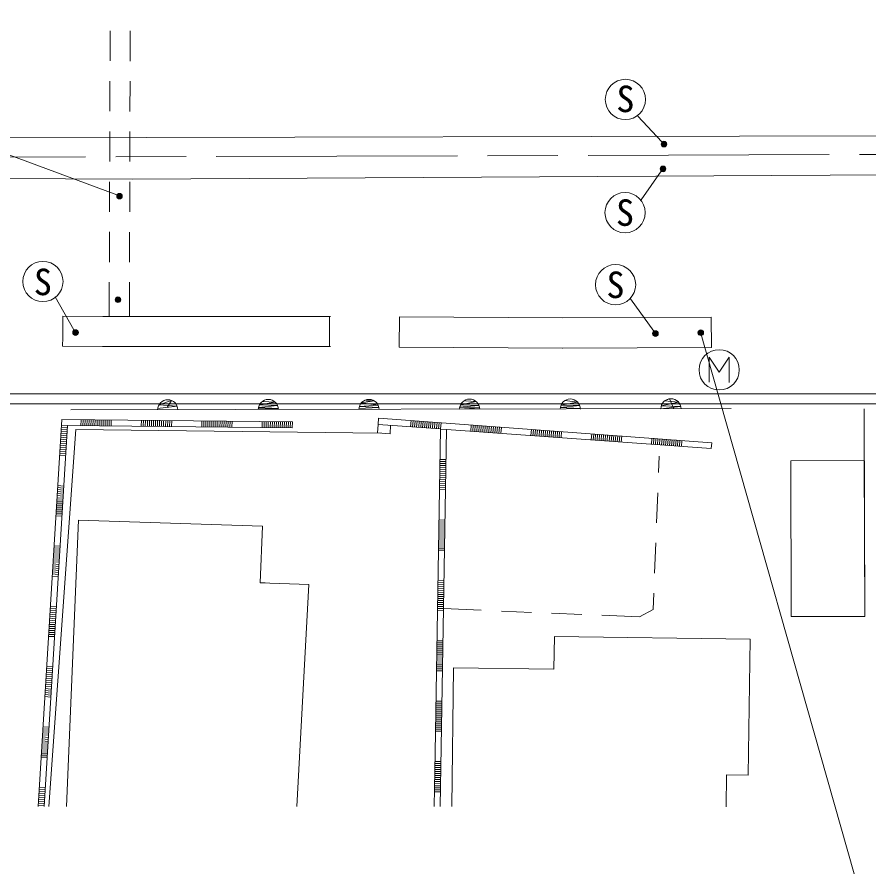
# Model space of a CAD drawing. Units: millimetres, scale not verified. Extents: x 40000 to 680000, y 20000 to 380000.
# Drawn here: x 189522 to 231894, y 249002 to 291596 of the extents above; entities that cross this region are included whole.
import ezdxf
from ezdxf.enums import TextEntityAlignment as Align

# ---------------------------------------------------------------- set-up
doc = ezdxf.new("R2010")
doc.units = ezdxf.units.MM
doc.header["$LTSCALE"] = 1000
doc.linetypes.add('CHAIN', pattern=[18.5, 12, -1.5, 3.5, -1.5])
for name, color, linetype, lineweight in [('M-BGD', 7, 'Continuous', 13), ('M-BGD-EXST', 7, 'Continuous', 13), ('M-BMK', 2, 'CHAIN', 13), ('M-STR-STRC', 7, 'Continuous', 13), ('M-STR-STRD', 7, 'Continuous', 13)]:
    doc.layers.add(name, color=color, linetype=linetype, lineweight=lineweight)
doc.styles.add('ＭＳ ゴシック', font='')
doc.styles.get('ＭＳ ゴシック').set_extended_font_data('MS Gothic')

msp = doc.modelspace()

# ---------------------------------------------------------------- linework, layer by layer
at = {"layer": 'M-BGD'}
for p, q in [((194149, 290916), (194144, 289416)), ((195150, 290913), (195145, 289413)), ((194141, 288416), (194136, 286916)), ((195142, 288413), (195137, 286913)), ((194133, 285916), (194128, 284416)), ((195134, 285913), (195130, 284413)), ((194125, 283416), (194120, 281916)), ((195126, 283413), (195122, 281913)), ((194117, 280916), (194113, 279416)), ((195119, 280913), (195114, 279413)), ((194109, 278416), (194104, 276720)), ((195111, 278413), (195105, 276716)), ((194497, 277509), (194567, 277579)), ((191791, 276577), (191788, 275675)), ((191791, 276737), (193784, 276721)), ((191791, 276737), (191791, 276577)), ((193784, 276721), (205119, 276715)), ((205069, 276715), (205054, 275233)), ((208544, 276694), (208529, 275192)), ((208544, 276694), (216675, 276639)), ((216675, 276639), (224055, 276676)), ((224055, 276676), (224060, 275174)), ((191788, 275675), (191786, 275235)), ((191786, 275235), (193769, 275219)), ((193779, 275219), (205114, 275213)), ((205104, 275213), (205114, 275213)), ((208529, 275192), (216660, 275137)), ((224060, 275174), (216670, 275137)), ((214971, 272869), (183818, 272877)), ((264348, 272874), (214971, 272869)), ((221729, 272517), (221979, 272627)), ((221979, 272627), (222188, 272125)), ((264346, 272373), (144212, 272380)), ((196513, 272136), (197485, 272253)), ((196574, 272326), (197195, 272544)), ((197485, 272253), (196574, 272326)), ((197195, 272544), (196994, 272194)), ((201530, 272190), (202482, 272287)), ((202521, 272137), (201530, 272190)), ((201571, 272320), (202352, 272458)), ((202482, 272287), (201571, 272320)), ((202352, 272458), (201721, 272490)), ((206527, 272134), (207518, 272191)), ((206547, 272234), (207479, 272312)), ((207518, 272191), (206547, 272234)), ((206638, 272414), (207299, 272512)), ((207479, 272312), (206638, 272414)), ((207299, 272512), (206878, 272524)), ((211514, 272209), (212495, 272296)), ((212525, 272176), (211514, 272209)), ((211584, 272329), (212356, 272487)), ((212495, 272296), (211584, 272329)), ((212356, 272487), (211825, 272518)), ((216541, 272193), (217512, 272280)), ((217542, 272140), (216541, 272193)), ((216571, 272303), (217403, 272461)), ((217512, 272280), (216571, 272303)), ((217403, 272461), (216762, 272533)), ((221547, 272127), (222509, 272244)), ((221568, 272277), (222419, 272455)), ((222509, 272244), (221568, 272277)), ((222419, 272455), (221729, 272517)), ((192197, 272069), (225052, 272136)), ((225052, 272136), (192197, 272069)), ((201520, 272120), (202521, 272137)), ((211533, 272109), (212525, 272176)), ((231661, 272126), (231689, 261801)), ((191745, 271590), (190573, 252347)), ((191745, 271590), (203220, 271484)), ((192706, 271577), (192695, 271277)), ((192806, 271577), (192795, 271276)), ((192906, 271576), (192895, 271276)), ((193006, 271576), (192996, 271276)), ((193107, 271576), (193096, 271275)), ((193207, 271575), (193196, 271275)), ((193307, 271575), (193296, 271275)), ((193407, 271575), (193396, 271274)), ((193507, 271574), (193496, 271274)), ((193607, 271574), (193596, 271274)), ((193707, 271574), (193696, 271273)), ((193808, 271573), (193797, 271273)), ((193908, 271573), (193897, 271273)), ((194008, 271573), (193997, 271272)), ((194108, 271573), (194097, 271272)), ((194208, 271572), (194197, 271272)), ((195710, 271557), (195699, 271257)), ((195810, 271557), (195799, 271257)), ((195910, 271547), (195899, 271246)), ((196010, 271547), (196000, 271246)), ((196111, 271546), (196100, 271246)), ((196211, 271546), (196200, 271246)), ((196311, 271546), (196300, 271245)), ((196411, 271545), (196400, 271245)), ((196511, 271545), (196500, 271245)), ((196611, 271545), (196600, 271244)), ((196711, 271544), (196700, 271244)), ((196812, 271544), (196801, 271244)), ((196912, 271544), (196901, 271243)), ((197012, 271543), (197001, 271243)), ((197112, 271543), (197101, 271243)), ((197212, 271543), (197201, 271242)), ((198714, 271528), (198703, 271228)), ((198814, 271528), (198803, 271227)), ((198914, 271527), (198903, 271227)), ((199015, 271527), (199004, 271227)), ((199115, 271527), (199104, 271226)), ((199215, 271516), (199204, 271216)), ((199315, 271516), (199304, 271216)), ((199415, 271516), (199404, 271215)), ((199515, 271516), (199504, 271215)), ((199615, 271515), (199604, 271215)), ((199715, 271515), (199704, 271215)), ((199816, 271515), (199805, 271214)), ((199916, 271514), (199905, 271214)), ((200016, 271514), (200005, 271214)), ((200116, 271514), (200105, 271213)), ((200216, 271513), (200205, 271213)), ((201718, 271499), (201707, 271198)), ((201818, 271498), (201807, 271198)), ((201918, 271498), (201907, 271198)), ((202019, 271498), (202008, 271197)), ((202119, 271497), (202108, 271197)), ((202219, 271497), (202208, 271197)), ((202319, 271497), (202308, 271196)), ((202419, 271486), (202408, 271186)), ((202519, 271486), (202508, 271186)), ((202619, 271486), (202608, 271185)), ((202719, 271485), (202708, 271185)), ((202820, 271485), (202809, 271185)), ((202920, 271485), (202909, 271184)), ((203020, 271484), (203009, 271184)), ((203120, 271484), (203109, 271184)), ((203220, 271484), (203209, 271183)), ((207486, 271350), (207454, 270930)), ((207507, 271651), (207486, 271350)), ((210589, 271120), (207486, 271350)), ((224075, 270437), (207507, 271651)), ((209118, 271535), (209097, 271235)), ((209218, 271525), (209197, 271225)), ((209319, 271515), (209298, 271224)), ((209419, 271514), (209398, 271214)), ((209519, 271504), (209498, 271204)), ((209619, 271494), (209598, 271193)), ((209719, 271493), (209688, 271193)), ((209819, 271483), (209788, 271183)), ((209919, 271473), (209888, 271173)), ((210019, 271473), (209988, 271172)), ((210109, 271462), (210088, 271162)), ((210210, 271452), (210189, 271152)), ((210310, 271442), (210289, 271151)), ((210410, 271441), (210389, 271141)), ((210510, 271431), (210489, 271131)), ((210610, 271421), (210589, 271120)), ((192024, 271289), (190873, 252346)), ((192444, 271097), (191094, 252346)), ((191703, 271009), (192003, 270988)), ((191703, 270909), (192003, 270888)), ((191713, 271109), (192014, 271088)), ((191724, 271310), (192024, 271289)), ((191724, 271210), (192024, 271189)), ((192024, 271289), (203209, 271183)), ((207604, 270909), (192444, 271097)), ((207454, 270930), (208075, 270878)), ((208075, 270878), (208096, 271308)), ((210589, 271120), (210318, 255029)), ((210889, 271099), (210570, 252345)), ((210589, 271110), (210889, 271099)), ((224054, 270147), (210889, 271099)), ((212112, 271316), (212091, 271015)), ((212212, 271305), (212191, 271005)), ((212312, 271305), (212291, 271005)), ((212412, 271295), (212391, 270994)), ((212512, 271284), (212491, 270984)), ((212612, 271274), (212591, 270984)), ((212712, 271274), (212691, 270973)), ((212813, 271263), (212792, 270963)), ((212913, 271253), (212892, 270953)), ((213013, 271253), (212992, 270952)), ((213113, 271243), (213092, 270942)), ((213213, 271232), (213192, 270932)), ((213313, 271232), (213292, 270932)), ((213413, 271222), (213392, 270921)), ((213513, 271211), (213492, 270911)), ((213613, 271201), (213592, 270911)), ((215105, 271096), (215084, 270796)), ((215205, 271086), (215184, 270785)), ((215305, 271085), (215284, 270785)), ((215405, 271075), (215384, 270775)), ((215506, 271065), (215485, 270764)), ((215606, 271064), (215585, 270764)), ((215706, 271054), (215685, 270754)), ((215806, 271044), (215785, 270743)), ((215906, 271033), (215885, 270743)), ((216006, 271033), (215985, 270733)), ((216106, 271023), (216085, 270722)), ((216206, 271013), (216185, 270712)), ((216307, 271012), (216286, 270712)), ((216407, 271002), (216386, 270702)), ((216507, 270992), (216486, 270691)), ((216607, 270991), (216586, 270691)), ((191681, 270509), (191982, 270488)), ((191682, 270609), (191982, 270588)), ((191692, 270809), (191993, 270788)), ((191692, 270709), (191992, 270688)), ((218109, 270876), (218078, 270576)), ((218209, 270866), (218178, 270576)), ((218299, 270866), (218278, 270565)), ((218399, 270855), (218378, 270555)), ((218499, 270845), (218478, 270545)), ((218599, 270845), (218578, 270544)), ((218699, 270834), (218678, 270534)), ((218799, 270824), (218778, 270524)), ((218899, 270824), (218878, 270523)), ((219000, 270813), (218979, 270513)), ((219100, 270803), (219079, 270503)), ((219200, 270793), (219179, 270502)), ((219300, 270793), (219279, 270492)), ((219400, 270782), (219379, 270482)), ((219500, 270772), (219479, 270472)), ((219600, 270772), (219579, 270471)), ((221102, 270657), (221081, 270356)), ((221202, 270656), (221181, 270356)), ((221302, 270646), (221281, 270346)), ((221402, 270636), (221381, 270335)), ((221502, 270625), (221481, 270335)), ((221603, 270625), (221582, 270325)), ((221703, 270615), (221682, 270314)), ((221803, 270604), (221782, 270304)), ((221903, 270604), (221882, 270304)), ((222003, 270594), (221982, 270293)), ((222103, 270583), (222072, 270283)), ((222203, 270583), (222172, 270283)), ((222303, 270573), (222272, 270272)), ((222393, 270562), (222372, 270262)), ((222493, 270552), (222473, 270262)), ((222594, 270552), (222573, 270252)), ((191650, 270108), (191950, 270087)), ((191660, 270208), (191961, 270187)), ((191661, 270308), (191961, 270288)), ((191671, 270409), (191971, 270388)), ((224075, 270437), (224054, 270147)), ((191639, 269908), (191940, 269887)), ((191639, 269808), (191929, 269787)), ((191650, 270008), (191950, 269987)), ((221437, 268952), (221470, 269764)), ((231663, 269662), (231689, 261801)), ((210563, 269308), (210864, 269297)), ((210563, 269208), (210863, 269197)), ((210564, 269608), (210865, 269597)), ((210564, 269508), (210864, 269497)), ((210564, 269408), (210864, 269397)), ((228018, 269543), (231663, 269552)), ((228034, 261793), (228018, 269543)), ((210552, 269007), (210853, 268997)), ((210552, 268907), (210852, 268896)), ((210552, 268807), (210852, 268796)), ((210553, 269108), (210853, 269097)), ((210540, 268407), (210841, 268396)), ((210551, 268707), (210852, 268696)), ((210551, 268607), (210851, 268596)), ((210551, 268507), (210851, 268496)), ((191523, 268006), (191824, 267985)), ((191534, 268206), (191834, 268185)), ((191534, 268106), (191834, 268085)), ((191544, 268306), (191845, 268285)), ((210540, 268307), (210841, 268296)), ((210540, 268206), (210840, 268195)), ((210540, 268106), (210840, 268095)), ((221337, 266454), (221397, 267953)), ((191492, 267505), (191792, 267494)), ((191502, 267705), (191803, 267684)), ((191502, 267605), (191802, 267584)), ((191513, 267806), (191813, 267785)), ((191523, 267906), (191823, 267885)), ((191470, 267105), (191771, 267094)), ((191481, 267305), (191781, 267294)), ((191481, 267205), (191771, 267194)), ((191491, 267405), (191792, 267394)), ((191449, 266804), (191750, 266793)), ((191460, 267005), (191760, 266994)), ((191460, 266904), (191760, 266894)), ((192580, 266591), (191985, 252343)), ((192580, 266591), (201722, 266281)), ((201722, 266281), (201613, 263478)), ((210514, 266504), (210815, 266493)), ((210514, 266404), (210815, 266393)), ((210514, 266304), (210814, 266293)), ((210515, 266604), (210815, 266593)), ((210502, 265803), (210803, 265792)), ((210503, 266104), (210804, 266093)), ((210503, 266004), (210803, 265993)), ((210503, 265903), (210803, 265892)), ((210504, 266204), (210804, 266193)), ((210491, 265503), (210792, 265492)), ((210491, 265403), (210791, 265392)), ((210502, 265703), (210802, 265692)), ((210502, 265603), (210802, 265592)), ((221238, 263956), (221298, 265455)), ((191344, 265112), (191644, 265091)), ((191344, 265012), (191644, 264991)), ((191354, 265213), (191655, 265192)), ((191365, 265313), (191655, 265292)), ((210490, 265202), (210791, 265192)), ((210490, 265102), (210790, 265091)), ((210491, 265303), (210791, 265292)), ((191312, 264612), (191613, 264591)), ((191312, 264512), (191612, 264491)), ((191323, 264712), (191623, 264691)), ((191333, 264912), (191634, 264891)), ((191333, 264812), (191633, 264791)), ((191291, 264211), (191591, 264190)), ((191291, 264111), (191591, 264090)), ((191301, 264311), (191602, 264290)), ((191302, 264412), (191602, 264391)), ((191270, 263911), (191570, 263890)), ((191270, 263811), (191570, 263790)), ((191280, 264011), (191581, 263990)), ((201613, 263478), (201863, 263467)), ((201613, 263478), (204036, 263390)), ((204036, 263390), (203440, 252347)), ((210454, 263300), (210755, 263289)), ((210465, 263600), (210766, 263589)), ((210465, 263500), (210765, 263489)), ((210465, 263400), (210765, 263389)), ((210453, 263000), (210754, 262989)), ((210453, 262899), (210753, 262889)), ((210454, 263200), (210754, 263189)), ((210454, 263100), (210754, 263089)), ((221165, 262145), (221198, 262957)), ((210442, 262599), (210743, 262588)), ((210442, 262499), (210742, 262488)), ((210442, 262399), (210742, 262388)), ((210452, 262699), (210753, 262688)), ((210453, 262799), (210753, 262788)), ((191154, 262009), (191454, 261988)), ((191164, 262109), (191465, 262088)), ((191175, 262309), (191475, 262288)), ((191175, 262209), (191475, 262188)), ((210441, 262299), (210742, 262288)), ((210441, 262199), (210741, 262188)), ((210441, 262098), (210741, 262087)), ((210741, 262188), (212615, 262109)), ((213614, 262066), (215113, 262003)), ((216112, 261961), (217610, 261898)), ((220483, 261777), (221165, 262145)), ((191133, 261608), (191433, 261587)), ((191143, 261809), (191444, 261788)), ((191143, 261708), (191443, 261687)), ((191154, 261909), (191454, 261888)), ((218610, 261856), (220483, 261777)), ((231689, 261801), (228034, 261793)), ((191101, 261108), (191401, 261097)), ((191111, 261208), (191412, 261197)), ((191112, 261308), (191412, 261297)), ((191122, 261408), (191422, 261397)), ((191132, 261508), (191433, 261497)), ((191090, 260907), (191391, 260896)), ((191090, 260807), (191380, 260796)), ((191101, 261008), (191401, 260997)), ((216254, 260808), (216229, 259176)), ((225987, 260678), (216254, 260808)), ((216254, 260808), (225987, 260678)), ((210405, 260496), (210706, 260485)), ((210405, 260396), (210706, 260385)), ((210405, 260296), (210705, 260285)), ((210416, 260596), (210716, 260585)), ((225987, 260678), (225886, 253909)), ((210404, 260096), (210705, 260085)), ((210404, 259996), (210704, 259985)), ((210404, 259896), (210704, 259885)), ((210405, 260196), (210705, 260185)), ((210392, 259495), (210693, 259484)), ((210393, 259795), (210694, 259784)), ((210393, 259695), (210693, 259684)), ((210393, 259595), (210693, 259584)), ((190974, 259015), (191275, 258994)), ((190985, 259215), (191285, 259195)), ((190985, 259115), (191285, 259094)), ((190995, 259316), (191296, 259295)), ((210391, 259195), (210692, 259194)), ((210391, 259094), (210691, 259094)), ((210392, 259395), (210692, 259394)), ((210392, 259295), (210692, 259294)), ((211233, 259252), (211141, 252343)), ((216229, 259176), (211233, 259252)), ((190953, 258715), (191254, 258694)), ((190953, 258615), (191253, 258594)), ((190964, 258815), (191264, 258794)), ((190974, 258915), (191264, 258894)), ((190922, 258214), (191222, 258193)), ((190932, 258314), (191232, 258293)), ((190942, 258415), (191243, 258394)), ((190943, 258515), (191243, 258494)), ((190900, 257814), (191201, 257793)), ((190911, 258014), (191211, 257993)), ((190911, 257914), (191211, 257893)), ((190921, 258114), (191222, 258093)), ((210355, 257292), (210656, 257291)), ((210356, 257593), (210657, 257592)), ((210356, 257593), (210657, 257592)), ((210356, 257492), (210656, 257491)), ((210356, 257392), (210656, 257391)), ((210344, 256892), (210645, 256891)), ((210354, 256992), (210655, 256991)), ((210355, 257192), (210655, 257191)), ((210355, 257092), (210655, 257091)), ((210343, 256691), (210644, 256690)), ((210343, 256591), (210644, 256590)), ((210343, 256491), (210643, 256490)), ((210344, 256791), (210644, 256791)), ((190795, 256112), (191095, 256091)), ((190795, 256012), (191095, 255991)), ((190805, 256212), (191106, 256191)), ((190806, 256312), (191106, 256291)), ((210332, 256191), (210632, 256190)), ((210332, 256091), (210632, 256090)), ((210342, 256291), (210643, 256290)), ((210343, 256391), (210643, 256390)), ((190763, 255611), (191064, 255590)), ((190774, 255711), (191074, 255690)), ((190784, 255912), (191085, 255891)), ((190784, 255811), (191084, 255790)), ((190742, 255211), (191042, 255200)), ((190752, 255311), (191053, 255300)), ((190753, 255411), (191053, 255400)), ((190763, 255511), (191063, 255500)), ((190721, 254910), (191022, 254899)), ((190721, 254810), (191021, 254799)), ((190731, 255011), (191032, 255000)), ((190742, 255111), (191032, 255100)), ((210318, 255029), (210270, 252346)), ((210306, 254388), (210607, 254387)), ((210307, 254589), (210607, 254588)), ((210307, 254488), (210607, 254488)), ((210295, 253988), (210595, 253987)), ((210295, 253888), (210595, 253887)), ((210305, 254088), (210606, 254087)), ((210306, 254288), (210606, 254287)), ((210306, 254188), (210606, 254187)), ((224815, 253932), (224790, 252340)), ((225886, 253909), (224815, 253932)), ((210293, 253487), (210594, 253486)), ((210294, 253788), (210595, 253787)), ((210294, 253687), (210594, 253686)), ((210294, 253587), (210594, 253586)), ((190605, 253018), (190905, 252997)), ((190615, 253118), (190916, 253097)), ((190626, 253319), (190926, 253298)), ((190626, 253218), (190926, 253197)), ((210282, 253187), (210583, 253186)), ((210282, 253087), (210582, 253086)), ((210283, 253287), (210583, 253286)), ((210293, 253387), (210593, 253386)), ((190584, 252618), (190884, 252597)), ((190594, 252818), (190895, 252797)), ((190594, 252718), (190894, 252697)), ((190605, 252918), (190905, 252897)), ((190573, 252417), (190873, 252397)), ((190583, 252518), (190874, 252497))]:
    msp.add_line(p, q, dxfattribs=at)
for centre, radius in [((194537, 277549), 140), ((194537, 277549), 110), ((194537, 277549), 80.1), ((194537, 277549), 50.1), ((194537, 277549), 20), ((221278, 275863), 20)]:
    msp.add_circle(centre, radius, dxfattribs=at)
for centre in [(212034, 272107), (217041, 272111), (222048, 272126), (197014, 272074), (202020, 272088), (207027, 272093)]:
    msp.add_arc(centre, 501, 0.1106, 180.1106, dxfattribs=at)
at = {"layer": 'M-BGD-EXST'}
for p, q in [((223945, 273442), (223948, 274693)), ((223948, 274693), (224447, 273941)), ((224447, 273941), (224950, 274690)), ((224950, 274690), (224946, 273438))]:
    msp.add_line(p, q, dxfattribs=at)
msp.add_circle((224447, 274061), 1001, dxfattribs=at)
at = {"layer": 'M-BMK'}
msp.add_line((162425, 284550), (261982, 284858), dxfattribs=at)
at = {"layer": 'M-STR-STRC'}
for p, q in [((194484, 282767), (92308, 320587)), ((221589, 285395), (220401, 286671)), ((221658, 285255), (221729, 285325)), ((221564, 283933), (220568, 282505)), ((221615, 284023), (221685, 284093)), ((194599, 282682), (194628, 282710)), ((192350, 276044), (191413, 277689)), ((221189, 275984), (220032, 277599)), ((223482, 276047), (231156, 249002)), ((192389, 275874), (192459, 275944)), ((221238, 275823), (221309, 275893)), ((223502, 275866), (223572, 275936))]:
    msp.add_line(p, q, dxfattribs=at)
for centre, radius in [((219783, 287504), 1001), ((221699, 285285), 140), ((221699, 285285), 110), ((221699, 285285), 80.1), ((221699, 285285), 50.1), ((221699, 285285), 20), ((221655, 284053), 140), ((221655, 284053), 110), ((221655, 284053), 80.1), ((221655, 284053), 50.1), ((221655, 284053), 20), ((194614, 282696), 140), ((219765, 281876), 1001), ((194614, 282696), 110), ((194614, 282696), 80.1), ((194614, 282696), 50.1), ((194614, 282696), 20), ((190805, 278452), 1001), ((219293, 278293), 1001), ((192429, 275914), 140), ((192429, 275914), 110), ((223532, 275906), 140), ((223532, 275906), 110), ((192429, 275914), 80.1), ((192429, 275914), 50.1), ((192429, 275914), 20), ((221278, 275863), 140), ((221278, 275863), 110), ((221278, 275863), 80.1), ((221278, 275863), 50.1), ((223532, 275906), 80.1), ((223532, 275906), 50.1), ((223532, 275906), 20)]:
    msp.add_circle(centre, radius, dxfattribs=at)
at = {"layer": 'M-STR-STRD'}
for p, q in [((61100, 285328), (306065, 285851)), ((195277, 283535), (174159, 283682)), ((195277, 283535), (287805, 284076))]:
    msp.add_line(p, q, dxfattribs=at)

# ---------------------------------------------------------------- texts
at = {"layer": 'M-STR-STRC', "style": 'ＭＳ ゴシック'}
for p in [(219783, 287533), (219763, 281878), (190805, 278432), (219289, 278288)]:
    msp.add_text('S', height=1320, rotation=359, dxfattribs=at).set_placement(p, align=Align.MIDDLE_CENTER)

doc.saveas('drawing.dxf')
